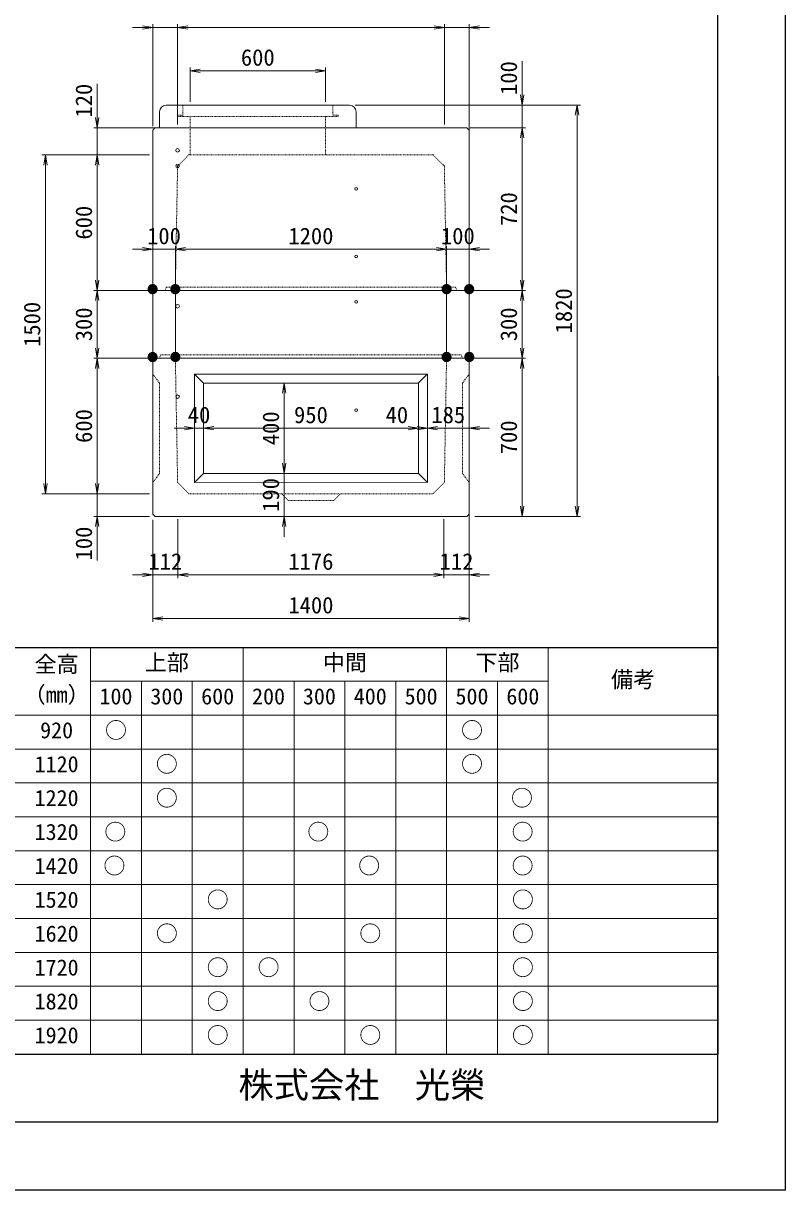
# Model space of a CAD drawing. Units: millimetres, scale not verified. Extents: x -210 to 210, y -148 to 148.
# Drawn here: x 97.6 to 210, y -148.5 to 23.6 of the extents above; entities that cross this region are included whole.
import ezdxf
from ezdxf.enums import TextEntityAlignment as Align

# ---------------------------------------------------------------- set-up
doc = ezdxf.new("R2010")
doc.units = ezdxf.units.MM
doc.header["$PDMODE"] = 32
doc.header["$PDSIZE"] = 0.5
doc.linetypes.add('USER2', pattern=[4.7625, 3.175, -1.5875])
doc.layers.add('0-0', color=7, linetype='Continuous')
for name, color, linetype, lineweight in [('0-1_0', 5, 'Continuous', 25), ('0-2_dims', 2, 'Continuous', 13), ('0-3_pen1実線', 4, 'Continuous', 13), ('0-4_pen2実線', 3, 'Continuous', 13), ('0-5_pen3実線', 7, 'Continuous', 18), ('0-6_pen4実線', 6, 'Continuous', 25), ('0-8_pen2破線', 3, 'USER2', 13), ('0-B_draw', 7, 'Continuous', 13)]:
    doc.layers.add(name, color=color, linetype=linetype, lineweight=lineweight)
doc.styles.add('ＭＳ ゴシック', font='')
doc.styles.get('ＭＳ ゴシック').set_extended_font_data('MS Gothic')

# ---------------------------------------------------------------- blocks, each defined once
blk = doc.blocks.new('部分図 1')
at = {"layer": '0-1_0'}
blk.add_lwpolyline([(0, 0), (12600, 0), (12600, 8910), (0, 8910)], close=True, dxfattribs=at)
at = {"layer": '0-2_dims', "lineweight": 18}
for p, q in [((9800, 5144), (9710, 5144)), ((9800, 4707.5), (9800, 5159)), ((9800, 5144), (9909.7, 5144)), ((9909.7, 4715), (9909.7, 5159)), ((9909.7, 4715), (9909.7, 5159)), ((9909.7, 5144), (9999.7, 5144)), ((9909.7, 5144), (11090, 5144)), ((11090, 5144), (11000, 5144)), ((11090, 4715), (11090, 5159)), ((11090, 4715), (11090, 5159)), ((11090, 5144), (11200, 5144)), ((11200, 4667), (11200, 5159)), ((11200, 5144), (11290, 5144)), ((9965, 4815), (9965, 4967)), ((10565, 4815), (10565, 4967)), ((11434, 4800), (11434, 4995)), ((9965, 4952), (10565, 4952)), ((9554, 4700), (9554, 4895)), ((10695, 4800), (11449, 4800)), ((10725, 4800), (11692, 4800)), ((11434, 4800), (11434, 4700)), ((11677, 4800), (11677, 2980)), ((9825, 4700), (9539, 4700)), ((9554, 4700), (9554, 4580)), ((11205, 4700), (11449, 4700)), ((11205, 4700), (11449, 4700)), ((11434, 4700), (11434, 4610)), ((11434, 4700), (11434, 3980)), ((9770, 4580), (9310, 4580)), ((9325, 4580), (9325, 3080)), ((9785, 4580), (9539, 4580)), ((9785, 4580), (9539, 4580)), ((9554, 4580), (9554, 4490)), ((9554, 4580), (9554, 3980)), ((9800.1, 4162), (9710.1, 4162)), ((9800.1, 3695), (9800.1, 4177)), ((9800.1, 4162), (9900.07, 4162)), ((9900.07, 3696.82), (9900.07, 4177)), ((9900.07, 3696.82), (9900.07, 4177)), ((9900.07, 4162), (9990.07, 4162)), ((9900.07, 4162), (11099.87, 4162)), ((11099.87, 4162), (11009.87, 4162)), ((11099.87, 3696.82), (11099.87, 4177)), ((11099.87, 3696.82), (11099.87, 4177)), ((11099.87, 4162), (11200.1, 4162)), ((11200.1, 3693.23), (11200.1, 4177)), ((11200.1, 4162), (11290.1, 4162)), ((9785, 3980), (9539, 3980)), ((9785, 3980), (9539, 3980)), ((9554, 3980), (9554, 3680)), ((11215, 3980), (11449, 3980)), ((11215, 3980), (11449, 3980)), ((11434, 3980), (11434, 3680)), ((9785, 3680), (9539, 3680)), ((9785, 3680), (9539, 3680)), ((9554, 3680), (9554, 3080)), ((11215, 3680), (11449, 3680)), ((11215, 3680), (11449, 3680)), ((11434, 3680), (11434, 2980)), ((10379.1, 3570), (10396.35, 3570)), ((10381.35, 3570), (10381.35, 3170)), ((9985.1, 3370), (9895.1, 3370)), ((9985.1, 3370), (9985.1, 3385)), ((9985.1, 3370), (10025.1, 3370)), ((10025.1, 3370), (10025.1, 3385)), ((10025.1, 3370), (10025.1, 3385)), ((10025.1, 3370), (10115.1, 3370)), ((10025.1, 3370), (10975.1, 3370)), ((10975.1, 3370), (10830.1, 3370)), ((11015.1, 3370), (10925.1, 3370)), ((10975.1, 3370), (10975.1, 3385)), ((10975.1, 3370), (10975.1, 3385)), ((10975.1, 3370), (11015.1, 3370)), ((11015.1, 3370), (11015.1, 3385)), ((11015.1, 3370), (11015.1, 3385)), ((11015.1, 3370), (11105.1, 3370)), ((11015.1, 3370), (11200.1, 3370)), ((11200.1, 3370), (11200.1, 3385)), ((11200.1, 3370), (11290.1, 3370)), ((10381.35, 3170), (10381.35, 3260)), ((9554, 3080), (9554, 3170)), ((10381.35, 3170), (10396.35, 3170)), ((10381.35, 3170), (10396.35, 3170)), ((10381.35, 3170), (10381.35, 2980)), ((9770, 3080), (9310, 3080)), ((9785, 3080), (9539, 3080)), ((9785, 3080), (9539, 3080)), ((9554, 3080), (9554, 2980)), ((11200.1, 3002), (11200.1, 2706)), ((9785, 2980), (9539, 2980)), ((9554, 2980), (9554, 2785)), ((9800.1, 2965), (9800.1, 2706)), ((9911.7, 2967.5), (9911.7, 2706)), ((9911.7, 2967.5), (9911.7, 2706)), ((10381.35, 2980), (10396.35, 2980)), ((10381.35, 2980), (10381.35, 2890)), ((11088.1, 2967.5), (11088.1, 2706)), ((11088.1, 2967.5), (11088.1, 2706)), ((11225, 2980), (11449, 2980)), ((11240, 2980), (11692, 2980)), ((9800.1, 2893.8), (9800.1, 2513)), ((11200.1, 2858), (11200.1, 2513)), ((9800.1, 2721), (9710.1, 2721)), ((9800.1, 2721), (9911.7, 2721)), ((9911.7, 2721), (10001.7, 2721)), ((9911.7, 2721), (11088.1, 2721)), ((11088.1, 2721), (10998.1, 2721)), ((11088.1, 2721), (11200.1, 2721)), ((11200.1, 2721), (11290.1, 2721)), ((9800.1, 2528), (11200.1, 2528))]:
    blk.add_line(p, q, dxfattribs=at)
for points in [[(9755, 5136.5), (9800, 5144), (9755, 5151.5)], [(9954.7, 5151.5), (9909.7, 5144), (9954.7, 5136.5)], [(9954.7, 5151.5), (9909.7, 5144), (9954.7, 5136.5)], [(11045, 5136.5), (11090, 5144), (11045, 5151.5)], [(11045, 5136.5), (11090, 5144), (11045, 5151.5)], [(11245, 5151.5), (11200, 5144), (11245, 5136.5)], [(10010, 4959.5), (9965, 4952), (10010, 4944.5)], [(10520, 4944.5), (10565, 4952), (10520, 4959.5)], [(11426.5, 4845), (11434, 4800), (11441.5, 4845)], [(11684.5, 4755), (11677, 4800), (11669.5, 4755)], [(9546.5, 4745), (9554, 4700), (9561.5, 4745)], [(11441.5, 4655), (11434, 4700), (11426.5, 4655)], [(11441.5, 4655), (11434, 4700), (11426.5, 4655)], [(9332.5, 4535), (9325, 4580), (9317.5, 4535)], [(9561.5, 4535), (9554, 4580), (9546.5, 4535)], [(9561.5, 4535), (9554, 4580), (9546.5, 4535)], [(9755.1, 4154.5), (9800.1, 4162), (9755.1, 4169.5)], [(9945.07, 4169.5), (9900.07, 4162), (9945.07, 4154.5)], [(9945.07, 4169.5), (9900.07, 4162), (9945.07, 4154.5)], [(11054.87, 4154.5), (11099.87, 4162), (11054.87, 4169.5)], [(11054.87, 4154.5), (11099.87, 4162), (11054.87, 4169.5)], [(11245.1, 4169.5), (11200.1, 4162), (11245.1, 4154.5)], [(9546.5, 4025), (9554, 3980), (9561.5, 4025)], [(9561.5, 3935), (9554, 3980), (9546.5, 3935)], [(11426.5, 4025), (11434, 3980), (11441.5, 4025)], [(11441.5, 3935), (11434, 3980), (11426.5, 3935)], [(9546.5, 3725), (9554, 3680), (9561.5, 3725)], [(11426.5, 3725), (11434, 3680), (11441.5, 3725)], [(9561.5, 3635), (9554, 3680), (9546.5, 3635)], [(11441.5, 3635), (11434, 3680), (11426.5, 3635)], [(10388.85, 3525), (10381.35, 3570), (10373.85, 3525)], [(9940.1, 3362.5), (9985.1, 3370), (9940.1, 3377.5)], [(10070.1, 3377.5), (10025.1, 3370), (10070.1, 3362.5)], [(10070.1, 3377.5), (10025.1, 3370), (10070.1, 3362.5)], [(10930.1, 3362.5), (10975.1, 3370), (10930.1, 3377.5)], [(10930.1, 3362.5), (10975.1, 3370), (10930.1, 3377.5)], [(10970.1, 3362.5), (11015.1, 3370), (10970.1, 3377.5)], [(11060.1, 3377.5), (11015.1, 3370), (11060.1, 3362.5)], [(11245.1, 3377.5), (11200.1, 3370), (11245.1, 3362.5)], [(10373.85, 3215), (10381.35, 3170), (10388.85, 3215)], [(10373.85, 3215), (10381.35, 3170), (10388.85, 3215)], [(9317.5, 3125), (9325, 3080), (9332.5, 3125)], [(9546.5, 3125), (9554, 3080), (9561.5, 3125)], [(9546.5, 3125), (9554, 3080), (9561.5, 3125)], [(11426.5, 3025), (11434, 2980), (11441.5, 3025)], [(11669.5, 3025), (11677, 2980), (11684.5, 3025)], [(9561.5, 2935), (9554, 2980), (9546.5, 2935)], [(10388.85, 2935), (10381.35, 2980), (10373.85, 2935)], [(9755.1, 2713.5), (9800.1, 2721), (9755.1, 2728.5)], [(9956.7, 2728.5), (9911.7, 2721), (9956.7, 2713.5)], [(9956.7, 2728.5), (9911.7, 2721), (9956.7, 2713.5)], [(11043.1, 2713.5), (11088.1, 2721), (11043.1, 2728.5)], [(11043.1, 2713.5), (11088.1, 2721), (11043.1, 2728.5)], [(11245.1, 2728.5), (11200.1, 2721), (11245.1, 2713.5)], [(9845.1, 2535.5), (9800.1, 2528), (9845.1, 2520.5)], [(11155.1, 2520.5), (11200.1, 2528), (11155.1, 2535.5)]]:
    blk.add_lwpolyline(points, dxfattribs=at)
at = {"layer": '0-3_pen1実線'}
blk.add_line((10565, 4747.02), (10567.98, 4750), dxfattribs=at)
at = {"layer": '0-4_pen2実線'}
for centre, radius in [((9910, 4600), 8), ((10700, 4430), 6), ((10699.8, 4129.9), 6), ((10700, 3930), 6), ((9910, 3910), 8), ((9910.1, 3510), 8), ((10700.1, 3450), 6)]:
    blk.add_circle(centre, radius, dxfattribs=at)
at = {"layer": '0-5_pen3実線'}
for p, q in [((9830, 4770), (9830, 4700)), ((9860, 4800), (10670, 4800)), ((10700, 4770), (10700, 4700)), ((9800, 4690), (9810, 4700)), ((9810, 4700), (11190, 4700)), ((11200, 4690), (11190, 4700)), ((9800, 4690), (9800, 3980)), ((11200, 4690), (11200, 3980)), ((9800, 3980), (9800, 3680)), ((11200, 3980), (9800, 3980)), ((11200, 3980), (11200, 3680)), ((9800, 3680), (11200, 3680)), ((11200.1, 2990), (11200.1, 3680)), ((11014.1, 3610), (10974.1, 3570)), ((10500.1, 3170), (10975.1, 3170)), ((10975.1, 3170), (11015.1, 3130)), ((9985.1, 3130), (11013.75, 3131.35)), ((9810.1, 2980), (11190.1, 2980)), ((11200.1, 2990), (11190.1, 2980)), ((9525, 2400), (9525, 600)), ((10200, 2400), (10200, 600)), ((11100, 2400), (11100, 600)), ((11550, 2400), (11550, 600)), ((9525, 2250), (11550, 2250)), ((9750, 2250), (9750, 600)), ((9975, 2250), (9975, 600)), ((10425, 2250), (10425, 600)), ((10650, 2250), (10650, 600)), ((10875, 2250), (10875, 600)), ((11325, 2250), (11325, 600)), ((7850, 2100), (12300, 2100)), ((7850, 1950), (12300, 1950)), ((7850, 1800), (12300, 1800)), ((7850, 1650), (12300, 1650)), ((7850, 1500), (12300, 1500)), ((7850, 1350), (12300, 1350)), ((7850, 1200), (12300, 1200)), ((7850, 1050), (12300, 1050)), ((7850, 900), (12300, 900)), ((7850, 750), (12300, 750))]:
    blk.add_line(p, q, dxfattribs=at)
for points in [[(9800.1, 3680), (9800.1, 2990), (9810.1, 2980)], [(10500.1, 3610), (11015.1, 3610), (11015.1, 3130)], [(10500.1, 3570), (10975.1, 3570), (10975.1, 3170)]]:
    blk.add_lwpolyline(points, dxfattribs=at)
for centre, start, end in [((9860, 4770), 90, 180), ((10670, 4770), 0, 90)]:
    blk.add_arc(centre, 30, start, end, dxfattribs=at)
at = {"layer": '0-6_pen4実線'}
for p, q in [((12300, 3600), (12300, 2100)), ((7850, 2400), (12300, 2400)), ((12300, 2100), (12300, 600)), ((300, 600), (12300, 600))]:
    blk.add_line(p, q, dxfattribs=at)
blk.add_lwpolyline([(300, 300), (12300, 300), (12300, 8610), (300, 8610)], close=True, dxfattribs=at)
at = {"layer": '0-8_pen2破線'}
for p, q in [((9909, 4756), (9909, 4750)), ((9909, 4756), (9933, 4756)), ((9909, 4750), (10565, 4750)), ((9933, 4800), (9933, 4750)), ((9965, 4750), (9965, 4700)), ((10621, 4750), (10565, 4750)), ((10565, 4750), (10565, 4700)), ((10597, 4800), (10597, 4756)), ((10621, 4756), (10597, 4756)), ((10621, 4756), (10621, 4750)), ((9965, 4700), (9965, 4580)), ((10565, 4700), (10565, 4580)), ((9910, 4530), (9960, 4580)), ((9900, 3995), (9910, 4530)), ((9860, 3995), (11140, 3995)), ((9900, 3980), (9900, 3695)), ((11100, 3980), (11100, 3695)), ((9830, 3680), (9835, 3695)), ((10500, 3695), (9835, 3695)), ((9910.1, 3130), (9900.1, 3680)), ((11165, 3695), (10500, 3695)), ((11170, 3680), (11165, 3695)), ((11200.1, 3610), (11170.1, 3570)), ((11170.1, 3570), (11170.1, 3170)), ((11170.1, 3170), (11200.1, 3130)), ((9960.1, 3080), (9910.1, 3130)), ((9960.1, 3080), (11040.1, 3080)), ((10400.1, 3050), (10370.1, 3080))]:
    blk.add_line(p, q, dxfattribs=at)
for points in [[(11040, 4580), (10500, 4580), (9960, 4580)], [(11100, 3995), (11090, 4530), (11040, 4580)], [(9860, 3995), (9855, 3980), (9860, 3995)], [(11145, 3980), (11140, 3995), (11145, 3980)], [(11099.83, 3680), (11090.1, 3130), (11040.1, 3080)], [(9800.1, 3610), (9830.1, 3570), (9830.1, 3170), (9800.1, 3130)], [(10400.1, 3050), (10600.1, 3050), (10630.1, 3080)]]:
    blk.add_lwpolyline(points, dxfattribs=at)
blk.add_point((9910, 4530), dxfattribs=at)
at = {"layer": '0-B_draw'}
for p, q in [((9985.1, 3610), (9985.1, 3130)), ((9985.1, 3610), (10025.1, 3570)), ((9985.1, 3610), (10500.1, 3610)), ((10025.1, 3570), (10025.1, 3170)), ((10025.1, 3570), (10500.1, 3570)), ((10025.1, 3170), (9985.1, 3130)), ((10025.1, 3170), (10500.1, 3170))]:
    blk.add_line(p, q, dxfattribs=at)
at = {"layer": '0-2_dims', "color": 7, "style": 'ＭＳ ゴシック'}
for s, p in [('600', (10190, 4952.5)), ('100', (9775.08, 4162.5)), ('1200', (10399.97, 4162.5)), ('100', (11074.98, 4162.5)), ('40', (9955.1, 3370.5)), ('950', (10425.1, 3370.5)), ('40', (10830.1, 3370.5)), ('185', (11032.6, 3370.5)), ('112', (9780.9, 2721.5)), ('1176', (10399.9, 2721.5)), ('112', (11069.1, 2721.5)), ('1400', (10400.1, 2528.5))]:
    blk.add_text(s, height=73.31, dxfattribs=at).set_placement(p, align=Align.BOTTOM_LEFT)
for s, p in [('100', (11433.5, 4845)), ('120', (9553.5, 4745)), ('720', (11433.5, 4265)), ('600', (9553.5, 4205)), ('1820', (11676.5, 3790)), ('1500', (9324.5, 3730)), ('300', (9553.5, 3755)), ('300', (11433.5, 3755)), ('600', (9553.5, 3305)), ('400', (10380.85, 3295)), ('700', (11433.5, 3255)), ('190', (10380.85, 3000)), ('100', (9553.5, 2785))]:
    blk.add_text(s, height=73.31, rotation=90, dxfattribs=at).set_placement(p, align=Align.BOTTOM_LEFT)
at = {"layer": '0-2_dims', "color": 1, "style": 'ＭＳ ゴシック'}
for p in [(9774.54, 3955.12), (9874.7, 3955.12), (11075.1, 3955.12), (11174.9, 3955.12), (9774.5, 3654.7), (9875.1, 3655), (11074.9, 3654.9), (11175.3, 3655)]:
    blk.add_text('●', height=36.66, dxfattribs=at).set_placement(p, align=Align.BOTTOM_LEFT)
at = {"layer": '0-5_pen3実線', "style": 'ＭＳ ゴシック'}
for s, height, p in [('上部', 71.51, (9764.96, 2276.23)), ('中間', 71.46, (10552.52, 2276.26)), ('下部', 71.52, (11227.45, 2276.23)), ('全高', 71.47, (9277.52, 2268.76)), ('備考', 71.45, (11827.54, 2201.27)), ('（mm）', 71.49, (9228.73, 2133.74)), ('100', 71.47, (9564.39, 2126.26)), ('300', 71.47, (9789.39, 2126.26)), ('600', 71.48, (10014.38, 2126.25)), ('200', 71.47, (10239.39, 2126.26)), ('300', 71.47, (10464.39, 2126.26)), ('400', 71.46, (10689.4, 2126.27)), ('500', 71.47, (10914.39, 2126.26)), ('500', 71.47, (11139.39, 2126.26)), ('600', 71.48, (11364.38, 2126.25)), ('920', 71.47, (9301.88, 1976.26)), ('○', 71.37, (9588.83, 1976.33)), ('○', 71.37, (11163.83, 1976.33)), ('1120', 71.47, (9277.51, 1826.26)), ('○', 71.37, (9813.83, 1826.33)), ('○', 71.37, (11163.83, 1826.33)), ('1220', 71.47, (9277.51, 1676.26)), ('○', 71.37, (9813.83, 1676.33)), ('○', 71.37, (11384.83, 1676.33)), ('1320', 71.47, (9277.51, 1526.26)), ('○', 71.37, (9585.83, 1526.33)), ('○', 71.37, (10483.83, 1526.33)), ('○', 71.37, (11387.83, 1526.33)), ('1420', 71.47, (9277.51, 1376.26)), ('○', 71.37, (9581.83, 1376.33)), ('○', 71.37, (10708.83, 1376.33)), ('○', 71.37, (11387.83, 1376.33)), ('1520', 71.47, (9277.51, 1226.26)), ('○', 71.37, (10038.83, 1226.33)), ('○', 71.37, (11388.83, 1226.33)), ('1620', 71.47, (9277.51, 1076.26)), ('○', 71.37, (9813.83, 1076.33)), ('○', 71.37, (10713.83, 1076.33)), ('○', 71.37, (11388.83, 1076.33)), ('1720', 71.47, (9277.51, 926.26)), ('○', 71.37, (10038.83, 926.33)), ('○', 71.37, (10263.83, 926.33)), ('○', 71.37, (11388.83, 926.33)), ('○', 71.37, (10038.83, 776.33)), ('○', 71.37, (10488.83, 776.33)), ('○', 71.37, (11388.83, 776.33)), ('1820', 71.47, (9277.51, 776.26)), ('○', 71.37, (10038.83, 626.33)), ('○', 71.37, (10713.83, 626.33)), ('○', 71.37, (11388.83, 626.33)), ('1920', 71.47, (9277.51, 626.26)), ('株式会社\u3000光榮', 114.4, (10179.07, 372.01))]:
    blk.add_text(s, height=height, dxfattribs=at).set_placement(p, align=Align.BOTTOM_LEFT)

msp = doc.modelspace()

# ---------------------------------------------------------------- block references
at = {"layer": '0-0', "xscale": 0.03333333, "yscale": 0.03333333}
msp.add_blockref('部分図 1', (-210, -148.5), dxfattribs=at)

doc.saveas('drawing.dxf')
